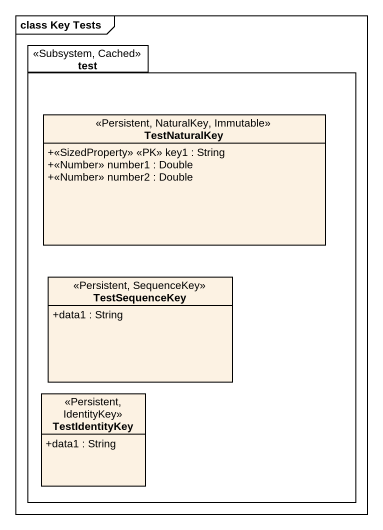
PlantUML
@startuml
mainframe class Key Tests
hide circle
hide empty members
skinparam classAttributeIconSize 0
package test <<Subsystem, Cached>> {
  class TestNaturalKey <<Persistent, NaturalKey, Immutable>> {
    +<<SizedProperty>> <<PK>> key1 : String
    +<<Number>> number1 : Double
    +<<Number>> number2 : Double
  }
  class TestSequenceKey <<Persistent, SequenceKey>> {
    +data1 : String
  }
  class TestIdentityKey <<Persistent, IdentityKey>> {
    +data1 : String
  }
}
@enduml
